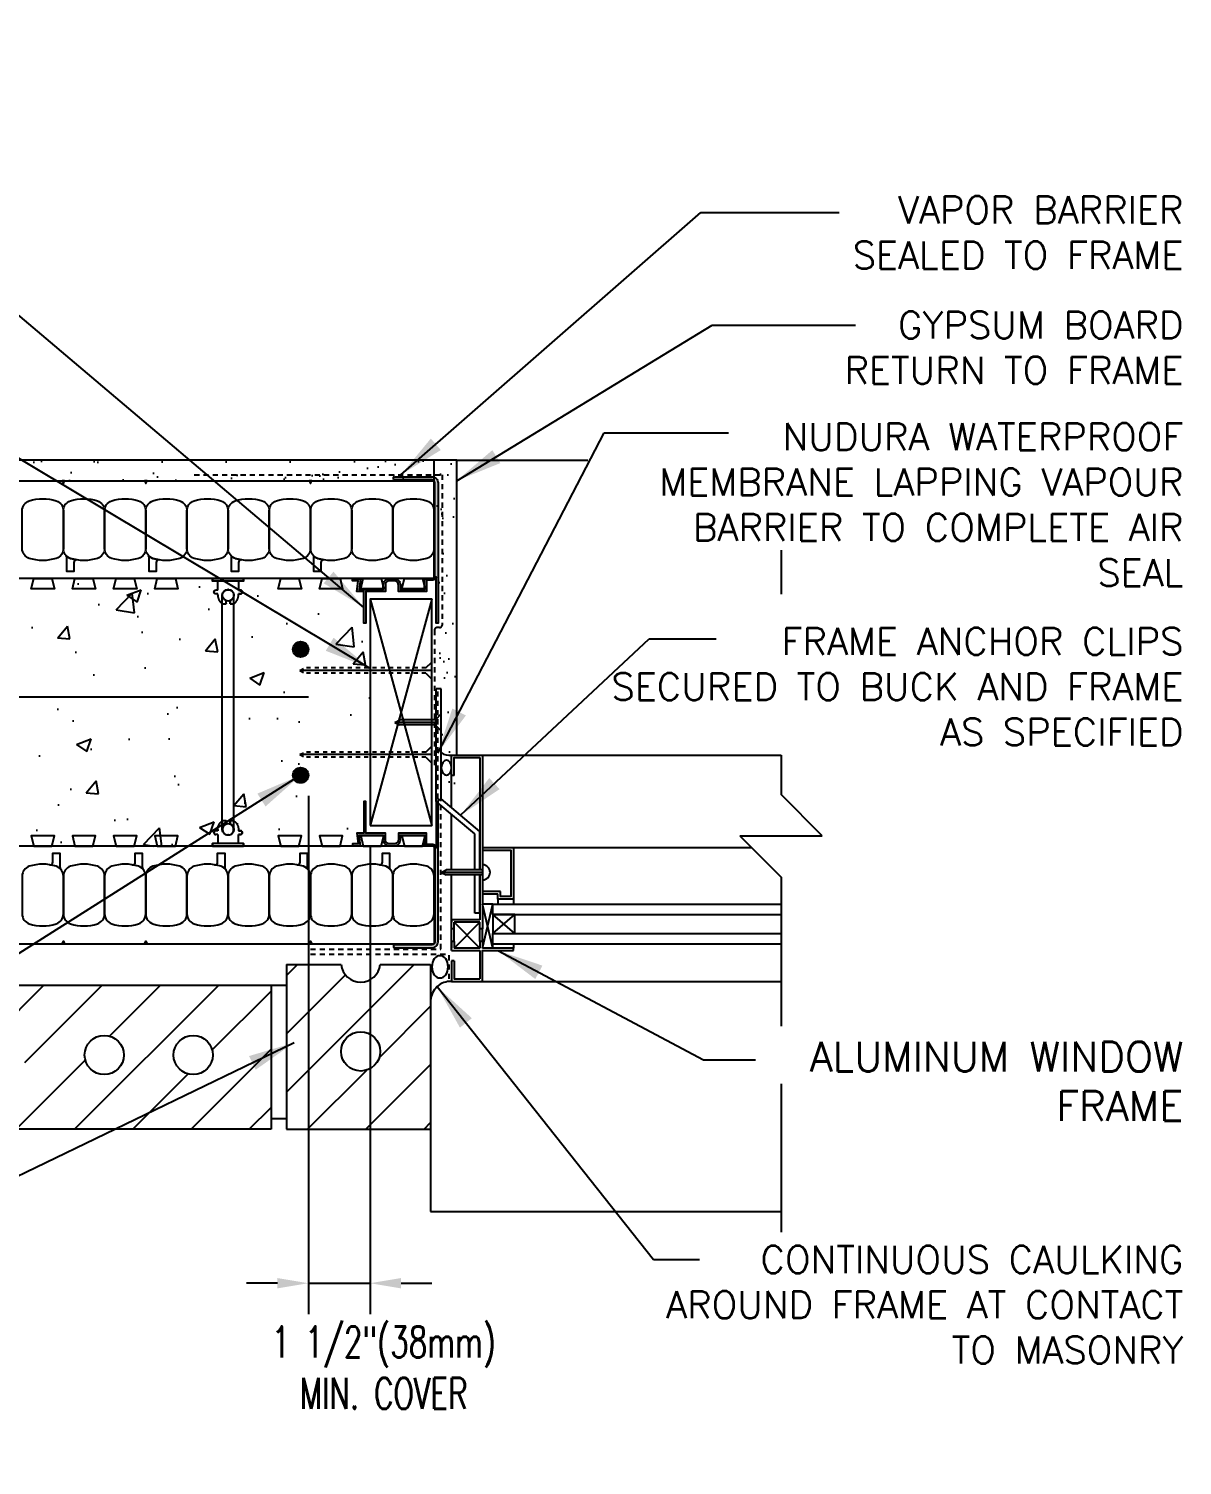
# Model space of a CAD drawing. Header units: inches. Extents: x 2870.9 to 2928.1, y 405.8 to 473.1.
# Drawn here: x 2900.11 to 2928.12, y 436.57 to 471.46 of the extents above; entities that cross this region are included whole.
import ezdxf

# ---------------------------------------------------------------- set-up
doc = ezdxf.new("R2010")
doc.units = ezdxf.units.IN
doc.header["$LTSCALE"] = 0.5
doc.header["$MEASUREMENT"] = 0
doc.linetypes.add('DASHED2', pattern=[0.375, 0.25, -0.125])
doc.linetypes.add('HIDDEN2', pattern=[0.1875, 0.125, -0.0625])
doc.layers.get('0').update_dxf_attribs({"linetype": 'CONTINUOUS'})
doc.layers.get('Defpoints').update_dxf_attribs({"linetype": 'CONTINUOUS'})
for name, color, linetype in [('HATCH', 12, 'CONTINUOUS'), ('LINE18', 9, 'CONTINUOUS'), ('line25', 2, 'CONTINUOUS'), ('LINE50', 5, 'CONTINUOUS'), ('LINE65', 3, 'CONTINUOUS'), ('LINE9', 9, 'CONTINUOUS'), ('TEXT', 4, 'CONTINUOUS')]:
    doc.layers.add(name, color=color, linetype=linetype)
doc.styles.add('DIM', font='romans.shx', dxfattribs={"width": 0.7})
doc.styles.get("Standard").update_dxf_attribs({"font": 'romans.shx'})
doc.dimstyles.new('ext_12', dxfattribs={"dimscale": 12, "dimtxt": 0.09375, "dimasz": 0.09375, "dimexe": 0.09375, "dimexo": 0.0625, "dimgap": 0.0625, "dimtad": 1, "dimdec": 1, "dimzin": 3, "dimdsep": 46, "dimlunit": 4, "dimtxsty": 'DIM', "dimcen": 0.09, "dimdle": 0.09375, "dimclrt": 4, "dimadec": 0, "dimazin": 0, "dimtfac": 1, "dimtdec": 1, "dimtmove": 2, "dimatfit": 3, "dimfxl": 0, "dimfrac": 2, "dimtolj": 1, "dimtzin": 0, "dimarcsym": 0})
doc.dimstyles.new('ext_8', dxfattribs={"dimscale": 8, "dimtxt": 0.09375, "dimasz": 0.09375, "dimexe": 0.09375, "dimexo": 0.0625, "dimgap": 0.0625, "dimtad": 1, "dimdec": 6, "dimzin": 3, "dimdsep": 46, "dimlunit": 4, "dimtxsty": 'DIM', "dimcen": 0.09, "dimdle": 0.09375, "dimclrt": 4, "dimadec": 0, "dimazin": 0, "dimtfac": 1, "dimtdec": 6, "dimtmove": 2, "dimatfit": 3, "dimfxl": 0, "dimfrac": 2, "dimtolj": 1, "dimtzin": 0, "dimarcsym": 0})

# ---------------------------------------------------------------- blocks, each defined once
blk = doc.blocks.new('*D4')
at = {"layer": 'Defpoints', "color": 0}
for p in [(2906.898, 453.329), (2908.398, 452.108), (2908.398, 440.992)]:
    blk.add_point(p, dxfattribs=at)
at = {"layer": 'TEXT', "color": 0, "lineweight": -2}
for p, q in [((2906.898, 452.829), (2906.898, 440.242)), ((2908.398, 451.608), (2908.398, 440.242)), ((2906.148, 440.992), (2905.398, 440.992)), ((2906.898, 440.992), (2908.398, 440.992)), ((2909.148, 440.992), (2909.898, 440.992))]:
    blk.add_line(p, q, dxfattribs=at)
at = {"layer": 'TEXT', "color": 0}
for points in [[(2906.148, 441.117), (2906.148, 440.867), (2906.898, 440.992)], [(2909.148, 441.117), (2909.148, 440.867), (2908.398, 440.992)]]:
    blk.add_solid(points, dxfattribs=at)
at = {"layer": 'TEXT', "color": 4, "insert": (2908.729, 438.941), "char_height": 0.75, "attachment_point": 5, "style": 'DIM'}
blk.add_mtext('\\A1;1 1/2"(38mm)\\PMIN. COVER', dxfattribs=at)
blk = doc.blocks.new('WEB_6_CENTRE_TOP')
for p, q in [((5.688, 0.141), (0, 0.141)), ((5.688, -0.141), (0, -0.141))]:
    blk.add_line(p, q)
for centre in [(0, 0), (5.688, 0)]:
    blk.add_circle(centre, 0.141)
blk = doc.blocks.new('Connector')
blk.add_point((0.271, 0))
at = {"layer": 'LINE9'}
for p, q in [((0, 0.375), (0, -0.375)), ((0.062, -0.375), (0.062, 0.375)), ((0.281, 0.25), (0.062, 0.25))]:
    blk.add_line(p, q, dxfattribs=at)
for points, weights in [([(0.007, 0.375), (0.004, 0.375), (0, 0.375)], [1, 0.972587069138, 0.950305488115]), ([(0.327, 0.343), (0.308, 0.343), (0.281, 0.317), (0.281, 0.297)], [1, 0.85355339, 0.85355339, 1]), ([(0.328, 0.343), (0.327, 0.343), (0.327, 0.343)], [1, 0.70710678, 1]), ([(0.375, 0.297), (0.375, 0.317), (0.348, 0.343), (0.329, 0.343)], [1, 0.85355339, 0.85355339, 1]), ([(0.406, 0.25), (0.546, 0.25), (0.619, 0.131)], [0.958404415409, 0.794674173519, 0.864651571113]), ([(0.619, 0.052), (0.612, 0.049), (0.604, 0.049)], [0.83615024178, 0.892081430621, 1]), ([(0.281, -0.297), (0.281, -0.317), (0.308, -0.343), (0.327, -0.343)], [1, 0.85355339, 0.85355339, 1]), ([(0.327, -0.343), (0.281, -0.343), (0.281, -0.297)], [1, 0.70710678, 1]), ([(0.329, -0.343), (0.348, -0.343), (0.375, -0.317), (0.375, -0.297)], [1, 0.85355339, 0.85355339, 1]), ([(0.375, -0.297), (0.375, -0.343), (0.329, -0.343)], [1, 0.70710678, 1]), ([(0.619, -0.131), (0.546, -0.25), (0.406, -0.25)], [0.864651574428, 0.794674169686, 0.958404415195]), ([(0.604, -0.049), (0.612, -0.049), (0.619, -0.052)], [1, 0.89208144177, 0.836150253337]), ([(0, -0.375), (0.004, -0.375), (0.007, -0.375)], [0.950305488115, 0.972587069138, 1])]:
    blk.add_rational_spline(points, weights, degree=2, dxfattribs=at)
for points, degree in [([(0, 0.375), (0.002, 0.375), (0.005, 0.375), (0.007, 0.375)], 3), ([(0.007, 0.375), (0.021, 0.375), (0.051, 0.375), (0.062, 0.375), (0.062, 0.375)], 3), ([(0.281, 0.25), (0.281, 0.297)], 1), ([(0.327, 0.343), (0.327, 0.343), (0.328, 0.343), (0.328, 0.343)], 3), ([(0.328, 0.343), (0.329, 0.343), (0.329, 0.343), (0.329, 0.343)], 3), ([(0.375, 0.25), (0.375, 0.297)], 1), ([(0.406, 0.25), (0.375, 0.25)], 1), ([(0.604, 0.049), (0.532, 0.049)], 1), ([(0.604, 0.049), (0.609, 0.049), (0.614, 0.05), (0.619, 0.052)], 3), ([(0.619, 0.131), (0.619, 0.052)], 1), ([(0.062, -0.25), (0.281, -0.25)], 1), ([(0.281, -0.297), (0.281, -0.25)], 1), ([(0.281, -0.25), (0.281, -0.297)], 1), ([(0.328, -0.343), (0.328, -0.343), (0.327, -0.343), (0.327, -0.343)], 3), ([(0.329, -0.343), (0.329, -0.343), (0.329, -0.343), (0.328, -0.343)], 3), ([(0.375, -0.25), (0.375, -0.297)], 1), ([(0.375, -0.297), (0.375, -0.25)], 1), ([(0.406, -0.25), (0.375, -0.25)], 1), ([(0.532, -0.049), (0.604, -0.049)], 1), ([(0.604, -0.049), (0.58, -0.049), (0.556, -0.049), (0.532, -0.049)], 3), ([(0.619, -0.052), (0.614, -0.05), (0.609, -0.049), (0.604, -0.049)], 3), ([(0.619, -0.052), (0.619, -0.131)], 1), ([(0.007, -0.375), (0.005, -0.375), (0.002, -0.375), (0, -0.375)], 3), ([(0.062, -0.375), (0.062, -0.375), (0.051, -0.375), (0.021, -0.375), (0.007, -0.375)], 3)]:
    blk.add_open_spline(points, degree=degree, dxfattribs=at)
for points, weights, knots in [([(0.062, 0.375), (0.062, 0.375), (0.046, 0.375), (0.03, 0.375), (0.007, 0.375)], [0.868718858569, 0.861102746415, 1, 0.861102734288, 0.868718859898], [0, 0, 0, 0.5, 0.5, 1, 1, 1]), ([(0.532, 0.049), (0.472, 0.203), (0.333, 0.113), (0.157, 0), (0.333, -0.113), (0.472, -0.203), (0.532, -0.049)], [0.899508922286, 0.599718215298, 1, 0.54226024, 1, 0.599718224335, 0.899508908749], [0, 0, 0, 0.318112, 0.318112, 0.681888, 0.681888, 1, 1, 1]), ([(0.007, -0.375), (0.03, -0.375), (0.046, -0.375), (0.062, -0.375), (0.062, -0.375)], [0.868718859319, 0.861102739573, 1, 0.861102742958, 0.868718858948], [0, 0, 0, 0.5, 0.5, 1, 1, 1])]:
    blk.add_rational_spline(points, weights, degree=2, knots=knots, dxfattribs=at)
for points in [[(0.406, 0.25), (0.406, 0.25), (0.406, 0.25), (0.406, 0.25), (0.406, 0.25), (0.406, 0.25), (0.406, 0.25)], [(0.406, 0.25), (0.406, 0.25), (0.406, 0.25), (0.406, 0.25), (0.406, 0.25), (0.406, 0.25), (0.406, 0.25)], [(0.406, 0.25), (0.406, 0.25), (0.406, 0.25), (0.406, 0.25), (0.406, 0.25), (0.406, 0.25), (0.406, 0.25)], [(0.406, 0.25), (0.406, 0.25), (0.406, 0.25), (0.406, 0.25), (0.406, 0.25), (0.406, 0.25), (0.406, 0.25)], [(0.406, 0.25), (0.406, 0.25), (0.406, 0.25), (0.406, 0.25), (0.406, 0.25), (0.406, 0.25), (0.406, 0.25)], [(0.406, 0.25), (0.406, 0.25), (0.406, 0.25), (0.406, 0.25), (0.406, 0.25), (0.406, 0.25), (0.406, 0.25)], [(0.406, 0.25), (0.406, 0.25), (0.406, 0.25), (0.406, 0.25), (0.406, 0.25), (0.406, 0.25), (0.406, 0.25)], [(0.406, 0.25), (0.406, 0.25), (0.406, 0.25), (0.406, 0.25), (0.406, 0.25), (0.406, 0.25), (0.406, 0.25)], [(0.406, 0.25), (0.406, 0.25), (0.406, 0.25), (0.406, 0.25), (0.406, 0.25), (0.406, 0.25), (0.406, 0.25)], [(0.406, 0.25), (0.406, 0.25), (0.406, 0.25), (0.406, 0.25), (0.406, 0.25), (0.406, 0.25), (0.406, 0.25)], [(0.406, 0.25), (0.406, 0.25), (0.406, 0.25), (0.406, 0.25), (0.406, 0.25), (0.406, 0.25), (0.406, 0.25)], [(0.406, 0.25), (0.406, 0.25), (0.406, 0.25), (0.406, 0.25), (0.406, 0.25), (0.406, 0.25), (0.406, 0.25)], [(0.406, 0.25), (0.406, 0.25), (0.406, 0.25), (0.406, 0.25), (0.406, 0.25), (0.406, 0.25), (0.406, 0.25)], [(0.406, 0.25), (0.406, 0.25), (0.406, 0.25), (0.406, 0.25), (0.406, 0.25), (0.406, 0.25), (0.406, 0.25)], [(0.406, 0.25), (0.406, 0.25), (0.406, 0.25), (0.406, 0.25), (0.406, 0.25), (0.406, 0.25), (0.406, 0.25)], [(0.406, 0.25), (0.406, 0.25), (0.406, 0.25), (0.406, 0.25), (0.406, 0.25), (0.406, 0.25), (0.406, 0.25)], [(0.406, 0.25), (0.406, 0.25), (0.406, 0.25), (0.406, 0.25), (0.406, 0.25), (0.406, 0.25), (0.406, 0.25)], [(0.406, 0.25), (0.406, 0.25), (0.406, 0.25), (0.406, 0.25), (0.406, 0.25), (0.406, 0.25), (0.406, 0.25)], [(0.406, 0.25), (0.406, 0.25), (0.406, 0.25), (0.406, 0.25), (0.406, 0.25), (0.406, 0.25), (0.406, 0.25)], [(0.406, 0.25), (0.406, 0.25), (0.406, 0.25), (0.406, 0.25), (0.406, 0.25), (0.406, 0.25), (0.406, 0.25)], [(0.406, 0.25), (0.406, 0.25), (0.406, 0.25), (0.406, 0.25), (0.406, 0.25), (0.406, 0.25), (0.406, 0.25)], [(0.406, 0.25), (0.406, 0.25), (0.406, 0.25), (0.406, 0.25), (0.406, 0.25), (0.406, 0.25), (0.406, 0.25)], [(0.406, 0.25), (0.406, 0.25), (0.406, 0.25), (0.406, 0.25), (0.406, 0.25), (0.406, 0.25), (0.406, 0.25)], [(0.406, 0.25), (0.406, 0.25), (0.406, 0.25), (0.406, 0.25), (0.406, 0.25), (0.406, 0.25), (0.406, 0.25)], [(0.532, 0.049), (0.532, 0.049), (0.532, 0.049), (0.532, 0.049), (0.532, 0.049), (0.532, 0.049), (0.532, 0.049)], [(0.532, 0.049), (0.532, 0.049), (0.532, 0.049), (0.532, 0.049), (0.532, 0.049), (0.532, 0.049), (0.532, 0.049)], [(0.532, 0.049), (0.532, 0.049), (0.532, 0.049), (0.532, 0.049), (0.532, 0.049), (0.532, 0.049), (0.532, 0.049)], [(0.532, 0.049), (0.532, 0.049), (0.532, 0.049), (0.532, 0.049), (0.532, 0.049), (0.532, 0.049), (0.532, 0.049)], [(0.532, 0.049), (0.532, 0.049), (0.532, 0.049), (0.532, 0.049), (0.532, 0.049), (0.532, 0.049), (0.532, 0.049)], [(0.532, 0.049), (0.532, 0.049), (0.532, 0.049), (0.532, 0.049), (0.532, 0.049), (0.532, 0.049), (0.532, 0.049)], [(0.532, 0.049), (0.532, 0.049), (0.532, 0.049), (0.532, 0.049), (0.532, 0.049), (0.532, 0.049), (0.532, 0.049)], [(0.532, 0.049), (0.532, 0.049), (0.532, 0.049), (0.532, 0.049), (0.532, 0.049), (0.532, 0.049), (0.532, 0.049)], [(0.532, 0.049), (0.532, 0.049), (0.532, 0.049), (0.532, 0.049), (0.532, 0.049), (0.532, 0.049), (0.532, 0.049)], [(0.532, 0.049), (0.532, 0.049), (0.532, 0.049), (0.532, 0.049), (0.532, 0.049), (0.532, 0.049), (0.532, 0.049)], [(0.604, 0.049), (0.604, 0.049), (0.604, 0.049), (0.604, 0.049), (0.604, 0.049), (0.604, 0.049), (0.604, 0.049)], [(0.604, 0.049), (0.604, 0.049), (0.604, 0.049), (0.604, 0.049), (0.604, 0.049), (0.604, 0.049), (0.604, 0.049)], [(0.604, 0.049), (0.604, 0.049), (0.604, 0.049), (0.604, 0.049), (0.604, 0.049), (0.604, 0.049), (0.604, 0.049)], [(0.604, 0.049), (0.604, 0.049), (0.604, 0.049), (0.604, 0.049), (0.604, 0.049), (0.604, 0.049), (0.604, 0.049)], [(0.619, 0.131), (0.619, 0.131), (0.619, 0.131), (0.619, 0.131), (0.619, 0.131), (0.619, 0.131), (0.619, 0.131)], [(0.619, 0.131), (0.619, 0.131), (0.619, 0.131), (0.619, 0.131), (0.619, 0.131), (0.619, 0.131), (0.619, 0.131)], [(0.619, 0.131), (0.619, 0.131), (0.619, 0.131), (0.619, 0.131), (0.619, 0.131), (0.619, 0.131), (0.619, 0.131)], [(0.619, 0.131), (0.619, 0.131), (0.619, 0.131), (0.619, 0.131), (0.619, 0.131), (0.619, 0.131), (0.619, 0.131)], [(0.406, -0.25), (0.406, -0.25), (0.406, -0.25), (0.406, -0.25), (0.406, -0.25), (0.406, -0.25), (0.406, -0.25)], [(0.406, -0.25), (0.406, -0.25), (0.406, -0.25), (0.406, -0.25), (0.406, -0.25), (0.406, -0.25), (0.406, -0.25)], [(0.406, -0.25), (0.406, -0.25), (0.406, -0.25), (0.406, -0.25), (0.406, -0.25), (0.406, -0.25), (0.406, -0.25)], [(0.406, -0.25), (0.406, -0.25), (0.406, -0.25), (0.406, -0.25), (0.406, -0.25), (0.406, -0.25), (0.406, -0.25)], [(0.406, -0.25), (0.406, -0.25), (0.406, -0.25), (0.406, -0.25), (0.406, -0.25), (0.406, -0.25), (0.406, -0.25)], [(0.406, -0.25), (0.406, -0.25), (0.406, -0.25), (0.406, -0.25), (0.406, -0.25), (0.406, -0.25), (0.406, -0.25)], [(0.406, -0.25), (0.406, -0.25), (0.406, -0.25), (0.406, -0.25), (0.406, -0.25), (0.406, -0.25), (0.406, -0.25)], [(0.406, -0.25), (0.406, -0.25), (0.406, -0.25), (0.406, -0.25), (0.406, -0.25), (0.406, -0.25), (0.406, -0.25)], [(0.406, -0.25), (0.406, -0.25), (0.406, -0.25), (0.406, -0.25), (0.406, -0.25), (0.406, -0.25), (0.406, -0.25)], [(0.406, -0.25), (0.406, -0.25), (0.406, -0.25), (0.406, -0.25), (0.406, -0.25), (0.406, -0.25), (0.406, -0.25)], [(0.406, -0.25), (0.406, -0.25), (0.406, -0.25), (0.406, -0.25), (0.406, -0.25), (0.406, -0.25), (0.406, -0.25)], [(0.532, -0.049), (0.532, -0.049), (0.532, -0.049), (0.532, -0.049), (0.532, -0.049), (0.532, -0.049), (0.532, -0.049)], [(0.532, -0.049), (0.532, -0.049), (0.532, -0.049), (0.532, -0.049), (0.532, -0.049), (0.532, -0.049), (0.532, -0.049)], [(0.532, -0.049), (0.532, -0.049), (0.532, -0.049), (0.532, -0.049), (0.532, -0.049), (0.532, -0.049), (0.532, -0.049)], [(0.532, -0.049), (0.532, -0.049), (0.532, -0.049), (0.532, -0.049), (0.532, -0.049), (0.532, -0.049), (0.532, -0.049)], [(0.604, -0.049), (0.604, -0.049), (0.604, -0.049), (0.604, -0.049), (0.604, -0.049), (0.604, -0.049), (0.604, -0.049)], [(0.604, -0.049), (0.604, -0.049), (0.604, -0.049), (0.604, -0.049), (0.604, -0.049), (0.604, -0.049), (0.604, -0.049)], [(0.604, -0.049), (0.604, -0.049), (0.604, -0.049), (0.604, -0.049), (0.604, -0.049), (0.604, -0.049), (0.604, -0.049)], [(0.604, -0.049), (0.604, -0.049), (0.604, -0.049), (0.604, -0.049), (0.604, -0.049), (0.604, -0.049), (0.604, -0.049)], [(0.604, -0.049), (0.604, -0.049), (0.604, -0.049), (0.604, -0.049), (0.604, -0.049), (0.604, -0.049), (0.604, -0.049)], [(0.604, -0.049), (0.604, -0.049), (0.604, -0.049), (0.604, -0.049), (0.604, -0.049), (0.604, -0.049), (0.604, -0.049)], [(0.604, -0.049), (0.604, -0.049), (0.604, -0.049), (0.604, -0.049), (0.604, -0.049), (0.604, -0.049), (0.604, -0.049)], [(0.604, -0.049), (0.604, -0.049), (0.604, -0.049), (0.604, -0.049), (0.604, -0.049), (0.604, -0.049), (0.604, -0.049)], [(0.619, -0.131), (0.619, -0.131), (0.619, -0.131), (0.619, -0.131), (0.619, -0.131), (0.619, -0.131), (0.619, -0.131)], [(0.619, -0.131), (0.619, -0.131), (0.619, -0.131), (0.619, -0.131), (0.619, -0.131), (0.619, -0.131), (0.619, -0.131)], [(0.619, -0.131), (0.619, -0.131), (0.619, -0.131), (0.619, -0.131), (0.619, -0.131), (0.619, -0.131), (0.619, -0.131)], [(0.619, -0.131), (0.619, -0.131), (0.619, -0.131), (0.619, -0.131), (0.619, -0.131), (0.619, -0.131), (0.619, -0.131)]]:
    blk.add_open_spline(points, degree=3, knots=[0, 0, 0, 0, 1, 1, 1, 1, 1, 1, 1], dxfattribs=at)
blk = doc.blocks.new('Easy-Buck')
at = {"layer": 'LINE9'}
blk.add_hatch(color=256, dxfattribs=at).paths.add_polyline_path([(-0.958, -2.402), (-0.958, -2.452), (-0.908, -2.467), (-0.028, -2.467, 0.414214), (0.122, -2.317), (0.122, 1.093), (0.072, 1.093), (0.072, -0.038, 0.414214), (-0.008, 0.043), (-0.158, 0.043), (-0.158, 0.323), (-0.842, 0.323), (-0.842, 0.162, -0.414214), (-0.942, 0.062), (-1.058, 0.062, -0.414214), (-1.158, 0.162), (-1.158, 0.323), (-1.628, 0.323), (-1.628, 1.093), (-1.678, 1.093), (-1.678, 0.323), (-1.85, 0.323), (-1.815, 0.062), (-1.958, 0.062), (-1.958, 0.012), (-1.758, 0.012), (-1.792, 0.273), (-1.208, 0.273), (-1.208, 0.162, 0.414214), (-1.058, 0.012), (-0.942, 0.012, 0.414214), (-0.792, 0.162), (-0.792, 0.273), (-0.208, 0.273), (-0.208, 0.053, 0.184483), (-0.192, 0.012), (-0.008, 0.012, -0.414214), (0.042, -0.038), (0.042, -2.317, -0.414214), (-0.028, -2.388), (-0.908, -2.388)])
blk.add_lwpolyline([(-0.958, -2.402), (-0.958, -2.452), (-0.908, -2.467), (-0.028, -2.467, 0.414214), (0.122, -2.317), (0.122, 1.093), (0.072, 1.093), (0.072, -0.038, 0.414214), (-0.008, 0.043), (-0.148, 0.043, -0.414214), (-0.158, 0.053), (-0.158, 0.323), (-0.842, 0.323), (-0.842, 0.162, -0.414214), (-0.942, 0.062), (-1.058, 0.062, -0.414214), (-1.158, 0.162), (-1.158, 0.323), (-1.628, 0.323), (-1.628, 1.093), (-1.678, 1.093), (-1.678, 0.323), (-1.85, 0.323), (-1.815, 0.062), (-1.958, 0.062), (-1.958, 0.012), (-1.758, 0.012), (-1.792, 0.273), (-1.208, 0.273), (-1.208, 0.162, 0.414214), (-1.058, 0.012), (-0.942, 0.012, 0.414214), (-0.792, 0.162), (-0.792, 0.273), (-0.208, 0.273), (-0.208, 0.053, 0.184483), (-0.192, 0.012), (-0.008, 0.012, -0.414214), (0.042, -0.038), (0.042, -2.317, -0.414214), (-0.028, -2.388), (-0.908, -2.388)], format="xyb", close=True, dxfattribs=at)

msp = doc.modelspace()

# ---------------------------------------------------------------- hatches: boundary and pattern name
at = {"layer": 'HATCH'}
h = msp.add_hatch(dxfattribs=at)
h.set_pattern_fill('AR-SAND', color=256, scale=0.5, style=0)
h.set_pattern_definition([(37.5, (6.26056, 1.0462), (-0.03149668, 0.96341188), [0, -0.76, 0, -0.85, 0, -0.8125]), (7.5, (6.2606, 1.0462), (0.88488835, 1.41107303), [0, -0.41, 0, -0.685, 0, -0.2625]), (327.5, (5.64556, 1.0462), (1.55707093, 0.00282953), [0, -0.25, 0, -0.9, 0, -1.175]), (317.5, (5.6456, 1.0462), (1.5030633, 0.4388378), [0, -0.125, 0, -0.59, 0, -0.675])])
h.paths.add_polyline_path([(2894.0538476, 460.9825761), (2894.0538476, 460.4825761), (2899.7389942, 460.4825761), (2899.7389942, 460.9825761)])
h.paths.add_polyline_path([(2899.7389942, 460.9825761), (2899.7389942, 460.4825761), (2908.950108, 460.4825761), (2910.4550513, 460.4825761), (2910.4550513, 460.9825761)])
h.paths.add_polyline_path([(2888.3276461, 460.9825761), (2888.3276461, 460.4825761), (2894.0538476, 460.4825761), (2894.0538476, 460.9825761)])
h = msp.add_hatch(dxfattribs=at)
h.set_pattern_fill('AR-SAND', color=256, scale=0.5, style=0)
h.set_pattern_definition([(37.5, (-0.4489, 0.0004), (-0.03149668, 0.96341188), [0, -0.76, 0, -0.85, 0, -0.8125]), (7.5, (-0.449, 0.0004), (0.88488835, 1.41107303), [0, -0.41, 0, -0.685, 0, -0.2625]), (327.5, (-1.0639, 0.0004), (1.55707093, 0.00282953), [0, -0.25, 0, -0.9, 0, -1.175]), (317.5, (-1.064, 0.0004), (1.5030633, 0.4388378), [0, -0.125, 0, -0.59, 0, -0.675])])
h.paths.add_polyline_path([(2910.5011689, 460.9829838), (2910.0011689, 460.9829838), (2910.0011689, 454.5931251), (2910.1261689, 454.5931251), (2910.1261689, 453.041874, 0.2226947198), (2910.3761689, 452.9830056), (2910.5011689, 452.9830056)])
h = msp.add_hatch(dxfattribs=at)
h.set_pattern_fill('AR-CONC', color=256, scale=0.5)
h.set_pattern_definition([(50, (0, 0), (3.586301, -0.3137607), [0.375, -4.125]), (355, (0, 0), (-0.6937567, 3.7609607), [0.3, -3.3]), (100.45144, (0.299, -0.026), (2.8925442, 3.4472), [0.318701, -3.5057106]), (46.1842, (0, 1), (5.3362067, -0.8275964), [0.5625, -6.1875]), (96.63564, (0.4447, 0.931), (4.67331, 4.870593), [0.478052, -5.258569]), (351.18416, (0, 1), (4.67331, 4.870593), [0.45, -4.95]), (21, (0.5, 0.75), (2.9845353, -2.0130945), [0.375, -4.125]), (326, (0.5, 0.75), (1.2165767, 3.62575), [0.3, -3.3]), (71.45144, (0.7487, 0.5822), (4.201112, 1.6126558), [0.318701, -3.5057106]), (37.5, (0, 0), (0.0607993, 1.66446927), [0, -3.26, 0, -3.35, 0, -3.3125]), (7.5, (0, 0), (1.3153477, 1.9720586), [0, -1.91, 0, -3.185, 0, -1.2625]), (327.5, (-1.115, 0), (2.6691122, -0.11277436), [0, -1.25, 0, -3.9, 0, -5.175]), (317.5, (-1.615, 0), (2.9159308, 0.500525), [0, -1.625, 0, -2.59, 0, -3.675])])
h.paths.add_polyline_path([(2889.3251073, 458.1076087), (2896.5751088, 458.1076087), (2896.8094383, 457.4949906), (2896.8094383, 452.2202318), (2896.5751088, 451.6076138), (2889.3251073, 451.6076138), (2889.0906883, 452.2202926), (2889.0906883, 452.8579838), (2889.3276461, 452.8579838), (2889.0906883, 453.0949416), (2889.0906883, 457.4949298)])
h.paths.add_polyline_path([(2897.3251073, 458.1076087), (2904.5751088, 458.1076087), (2904.8094383, 457.4949906), (2904.8094383, 452.2202318), (2904.5751088, 451.6076138), (2897.3251073, 451.6076138), (2897.0906883, 452.2202926), (2897.0906883, 452.8579838), (2897.0906883, 453.0949416), (2897.0906883, 457.4949298)])
h.paths.add_polyline_path([(2905.3251073, 458.1076087), (2908.3980725, 458.1075735), (2908.3980725, 451.6075786), (2905.3251073, 451.6076138), (2905.0906883, 452.2202926), (2905.0906883, 452.8579838), (2905.0906883, 453.0949416), (2905.0906883, 457.4949298)])
h = msp.add_hatch(dxfattribs=at)
h.set_pattern_fill('ANSI31', color=256, scale=8, style=0)
h.paths.add_polyline_path([(2889.2421784, 448.2329838), (2888.3276461, 448.2329838), (2888.3276461, 444.7329838), (2889.2421784, 444.7329838)])
edge = h.paths.add_edge_path()
edge.add_arc((2891.1987763, 446.5346126), 0.4765505, 0, 360)
edge = h.paths.add_edge_path()
edge.add_arc((2893.5678856, 446.5346126), 0.4765505, 0, 360)
edge = h.paths.add_edge_path()
edge.add_arc((2895.7278496, 446.5346126), 0.4765505, 0, 360)
h.paths.add_polyline_path([(2889.6171784, 448.2329838), (2889.6171784, 444.7329838), (2897.6171784, 444.7329838), (2897.6171784, 448.2329838)])
edge = h.paths.add_edge_path()
edge.add_arc((2899.5737763, 446.5346126), 0.4765505, 0, 360)
edge = h.paths.add_edge_path()
edge.add_arc((2901.9428856, 446.5346126), 0.4765505, 0, 360)
edge = h.paths.add_edge_path()
edge.add_arc((2904.1028496, 446.5346126), 0.4765505, 0, 360)
h.paths.add_polyline_path([(2905.9921784, 448.2329838), (2897.9921784, 448.2329838), (2897.9921784, 444.7329838), (2905.9921784, 444.7329838)])
edge = h.paths.add_edge_path()
edge.add_arc((2908.1688072, 446.6223126), 0.4765505, 0, 360)
edge = h.paths.add_edge_path()
edge.add_arc((2908.1688072, 448.7822766), 0.4765505, 185.98639163, 354.01360837)
edge.add_line((2908.6427589, 448.7325761), (2909.8671784, 448.7325761))
edge.add_line((2909.8671784, 448.7325761), (2909.8671784, 444.7329838))
edge.add_line((2909.8671784, 444.7329838), (2906.3671784, 444.7329838))
edge.add_line((2906.3671784, 444.7329838), (2906.3671784, 448.7325761))
edge.add_line((2906.3671784, 448.7325761), (2907.6948555, 448.7325761))
at = {"layer": 'LINE65'}
for points in [[(2906.8980725, 456.3863124, 1), (2906.5230725, 456.3863124, 1)], [(2906.5230725, 453.32891, 1), (2906.8980725, 453.32891, 1)]]:
    msp.add_hatch(color=256, dxfattribs=at).paths.add_polyline_path(points)

# ---------------------------------------------------------------- linework, layer by layer
at = {"layer": 'HATCH'}
for p, q in [((2903.3071082, 457.8587802), (2903.3071082, 457.8587802)), ((2903.3096463, 457.8561048), (2903.3096463, 457.8561048)), ((2908.3980725, 457.6075761), (2909.8980725, 452.1075761)), ((2909.8980725, 457.6075761), (2908.3980725, 452.1075761)), ((2909.8980725, 455.8715287), (2906.6915189, 455.8715287)), ((2910.0011689, 454.6125239), (2909.0011689, 454.6125239)), ((2909.8980725, 453.8309664), (2906.6915189, 453.8309664)), ((2911.1261833, 450.9706011), (2910.1261833, 450.9706011))]:
    msp.add_line(p, q, dxfattribs=at)
at = {"layer": 'HATCH', "color": 6, "linetype": 'DASHED2'}
for p, q in [((2910.0404589, 452.7636885), (2910.0404589, 455.3683737)), ((2910.0836817, 452.7324385), (2910.0717089, 452.7324385)), ((2910.1149317, 449.1075761), (2910.1149317, 452.7011885)), ((2906.950108, 449.1075761), (2910.1149317, 449.1075761)), ((2906.950108, 448.9825761), (2910.3136689, 448.9825761)), ((2910.3136689, 448.3836257), (2910.3136689, 448.9825761))]:
    msp.add_line(p, q, dxfattribs=at)
msp.add_lwpolyline([(2904.1279064, 460.6271299), (2910.1464439, 460.6271299), (2910.1464439, 456.9775165, -0.4142135624), (2910.0839439, 456.9150165), (2910.0230725, 456.9150165, 0.4142135624), (2909.9605725, 456.8525165), (2909.9605725, 453.4840742)], format="xyb", dxfattribs=at)
at = {"layer": 'HATCH'}
for centre, radius, start, end in [((2910.3139779, 454.1167047), 0.3026282, 231.64054665, 281.85895968), ((2910.3485309, 447.8396231), 0.4816816, 86.71066026, 177.88175617)]:
    msp.add_arc(centre, radius, start, end, dxfattribs=at)
at = {"layer": 'HATCH', "color": 6, "linetype": 'DASHED2'}
for centre, start, end in [((2910.0717089, 452.7636885), 180, 270), ((2910.0836817, 452.7011885), 0, 90)]:
    msp.add_arc(centre, 0.03125, start, end, dxfattribs=at)
at = {"layer": 'HATCH', "extrusion": (0, 0, -1)}
for centre, major_axis, ratio in [((2910.2511689, 453.5115713), (0, -0.1817855), 0.6876234221), ((2910.0932549, 448.6757101), (0, -0.2700001), 0.7290404598)]:
    msp.add_ellipse(centre, major_axis=major_axis, ratio=ratio, start_param=-1.5707963268, end_param=4.7123889804, dxfattribs=at)
at = {"layer": 'LINE18'}
for p, q in [((2909.950108, 460.4825761), (2909.950108, 460.9829838)), ((2909.7543544, 455.9340287), (2909.8980725, 456.0777469)), ((2909.7543544, 455.8090287), (2909.8980725, 455.6653106)), ((2910.1261689, 455.4306552), (2910.0011689, 455.4306552)), ((2910.0011689, 453.3830139), (2910.0011689, 455.4306552)), ((2910.1261689, 452.7535632), (2910.1261689, 455.4306552)), ((2909.0011689, 454.6125239), (2909.1206776, 454.6750239)), ((2909.0011689, 454.6125239), (2909.1206776, 454.5500239)), ((2910.0011689, 454.6750239), (2909.1206776, 454.6750239)), ((2910.0011689, 454.6937421), (2910.1261689, 454.8187421)), ((2910.0011689, 454.5500239), (2909.1206776, 454.5500239)), ((2910.0011689, 454.5313058), (2910.1261689, 454.4063058)), ((2909.7543544, 453.8934664), (2909.8980725, 454.0371846)), ((2909.7543544, 453.7684664), (2909.8980725, 453.6247483)), ((2910.0011689, 452.6955139), (2910.0011689, 453.3830139)), ((2910.438683, 453.3205004), (2910.3761689, 453.3205004)), ((2910.9387047, 451.9037895), (2910.0011689, 452.6955139)), ((2911.0637047, 451.9618388), (2910.1261689, 452.7535632)), ((2910.9387047, 451.0331011), (2910.9387047, 451.9037895)), ((2911.0637047, 451.0331011), (2911.0637047, 451.9618388)), ((2910.1261833, 450.9706011), (2910.245692, 451.0331011)), ((2910.1261833, 450.9706011), (2910.245692, 450.9081011)), ((2911.1261833, 451.0331011), (2910.245692, 451.0331011)), ((2911.1261833, 450.9081011), (2910.245692, 450.9081011)), ((2910.9387047, 449.9793634), (2910.9387047, 450.9081011)), ((2911.0637047, 449.9793634), (2911.0637047, 450.9081011)), ((2911.0637047, 449.9793634), (2910.9387047, 449.9793634)), ((2910.438683, 448.8205492), (2910.3761689, 448.8205492))]:
    msp.add_line(p, q, dxfattribs=at)
at = {"layer": 'LINE18', "linetype": 'HIDDEN2'}
for p, q in [((2906.6915189, 455.8715287), (2906.8110276, 455.9340287)), ((2906.6915189, 455.8715287), (2906.8110276, 455.8090287)), ((2909.7543544, 455.9340287), (2906.8110276, 455.9340287)), ((2909.7543544, 455.8090287), (2906.8110276, 455.8090287)), ((2906.6915189, 453.8309664), (2906.8110276, 453.8934664)), ((2906.6915189, 453.8309664), (2906.8110276, 453.7684664)), ((2909.7539466, 453.8930587), (2906.8106198, 453.8930587)), ((2909.7539466, 453.7680587), (2906.8106198, 453.7680587))]:
    msp.add_line(p, q, dxfattribs=at)
at = {"layer": 'LINE18', "flags": 128}
for points in [[(2910.5011689, 453.8205357), (2910.5011689, 460.9829838), (2888.3276461, 460.9829838)], [(2910.3761689, 453.3205004), (2910.3761689, 453.8205357), (2911.1261833, 453.8205357)], [(2910.438683, 453.3205004), (2910.438683, 453.7580602), (2911.0636307, 453.7580602)], [(2911.0636307, 453.7580602), (2911.063684, 451.0331011)], [(2911.1261833, 453.8205357), (2911.1261833, 449.5976556)], [(2910.3761689, 452.5424447), (2910.3761689, 453.3584485)], [(2910.3761689, 451.0331011), (2910.3761689, 452.3788362)], [(2911.1261833, 451.5704926), (2911.8761591, 451.5704926), (2911.8761591, 450.3205201), (2911.5011519, 450.3205201), (2911.5011519, 450.4454711)], [(2911.1261833, 451.5080171), (2911.8137607, 451.5080171), (2911.813645, 450.3829956), (2911.5635888, 450.3829956), (2911.5637045, 450.5079466)], [(2910.3761689, 449.0705476), (2910.3761689, 450.9081011)], [(2911.0636865, 450.9081011), (2911.0637078, 449.8202534)], [(2911.5637045, 450.5079466), (2911.1261833, 450.5079466)], [(2911.1261833, 450.4454711), (2911.5011519, 450.4454711)], [(2911.3762009, 450.1955691), (2911.1261833, 450.1955691)], [(2911.3762009, 450.1955691), (2918.3766856, 450.1955691)], [(2911.3762009, 449.9456672), (2911.3762009, 450.1955691)], [(2911.5011519, 450.3205201), (2911.5011519, 450.1955691)], [(2911.8761591, 450.3205201), (2911.8761591, 450.1955691)], [(2911.0637078, 449.8202534), (2910.3761689, 449.8202534)], [(2910.3761689, 449.8202534), (2910.3761689, 449.7577779)], [(2910.3761689, 449.5976556), (2910.3761689, 449.7577779)], [(2911.0636692, 449.7577779), (2910.438683, 449.7577779)], [(2910.438683, 449.5976556), (2910.438683, 449.7577779)], [(2911.0636692, 449.5976556), (2911.0636692, 449.7577779)], [(2911.3762009, 449.4828858), (2911.9138372, 449.4828858), (2911.9138372, 449.9456672), (2911.3762009, 449.9456672), (2911.3762009, 449.4828858)], [(2910.438683, 449.5976556), (2910.3761689, 449.5976556)], [(2910.438683, 449.2931454), (2910.438683, 449.5976556)], [(2911.0636692, 449.2931454), (2911.0636692, 449.5976556)], [(2911.1261833, 449.5976556), (2911.0636692, 449.5976556)], [(2911.1261833, 449.2931454), (2911.1261833, 449.5976556)], [(2911.3762009, 449.2329838), (2911.3762009, 449.4828858)], [(2910.3761689, 449.2931454), (2910.3761689, 449.1330231)], [(2910.438683, 449.2931454), (2910.3761689, 449.2931454)], [(2910.3761689, 449.0705476), (2910.3761689, 449.1330231)], [(2910.3761689, 448.8205492), (2910.3761689, 448.3205139), (2911.1261833, 448.3205139), (2911.1261833, 449.0705476), (2911.8761591, 449.0705476)], [(2910.3761689, 449.0705476), (2911.0636692, 449.0705476)], [(2910.438683, 449.2931454), (2910.438683, 449.1330231)], [(2911.0636692, 449.1330231), (2910.438683, 449.1330231)], [(2911.0636692, 449.0705476), (2911.0635921, 448.3829894)], [(2911.0636692, 449.2931454), (2911.0636692, 449.1330231)], [(2911.1261833, 449.2931454), (2911.0636692, 449.2931454)], [(2911.1261833, 449.2931454), (2911.1261833, 449.1330231)], [(2911.8761591, 449.1330231), (2911.1261833, 449.1330231)], [(2911.3762009, 449.2329838), (2918.3766856, 449.2329838)], [(2911.8761591, 449.1330231), (2911.3762009, 449.1330231), (2911.3762009, 449.2329838), (2911.8761591, 449.2329838), (2911.8761591, 449.1330231)], [(2911.8761591, 449.0705476), (2911.8761591, 449.1330231)], [(2910.438683, 448.8205492), (2910.438683, 448.3829894), (2911.0635921, 448.3829894)]]:
    msp.add_lwpolyline(points, dxfattribs=at)
at = {"layer": 'LINE18'}
msp.add_arc((2911.1261833, 450.9706011), 0.1832614, 270, 90, dxfattribs=at)
at = {"layer": 'line25', "color": 12}
for p, q in [((2910.5011689, 460.9829838), (2913.6818716, 460.9829838)), ((2909.8671784, 444.7329838), (2909.8671784, 442.7329838)), ((2909.8671784, 442.7329838), (2918.3766856, 442.7329838))]:
    msp.add_line(p, q, dxfattribs=at)
at = {"layer": 'line25'}
for p, q in [((2909.950108, 458.1075761), (2888.325108, 458.1075761)), ((2909.950108, 451.6075761), (2888.3276461, 451.6075761)), ((2906.3671784, 448.7325761), (2906.3671784, 444.7329838)), ((2906.3671784, 448.7325761), (2907.6948555, 448.7325761)), ((2908.6427589, 448.7325761), (2909.8671784, 448.7325761)), ((2909.8671784, 448.7325761), (2909.8671784, 444.7329838)), ((2888.3276461, 448.2329838), (2906.3671784, 448.2329838)), ((2905.9921784, 448.2329838), (2905.9921784, 444.7329838)), ((2906.3671784, 444.9829838), (2905.9921784, 444.9829838)), ((2905.9921784, 444.7329838), (2897.9921784, 444.7329838)), ((2906.3671784, 444.7329838), (2909.8671784, 444.7329838))]:
    msp.add_line(p, q, dxfattribs=at)
for points in [[(2900.668942, 458.1075761), (2900.731274, 457.8575761), (2900.168942, 457.8575761), (2900.231274, 458.1075761)], [(2901.668942, 458.1075761), (2901.731274, 457.8575761), (2901.168942, 457.8575761), (2901.231274, 458.1075761)], [(2902.668942, 458.1075761), (2902.731274, 457.8575761), (2902.168942, 457.8575761), (2902.231274, 458.1075761)], [(2903.668942, 458.1075761), (2903.731274, 457.8575761), (2903.168942, 457.8575761), (2903.231274, 458.1075761)], [(2906.668942, 458.1075761), (2906.731274, 457.8575761), (2906.168942, 457.8575761), (2906.231274, 458.1075761)], [(2907.668942, 458.1075761), (2907.731274, 457.8575761), (2907.168942, 457.8575761), (2907.231274, 458.1075761)], [(2908.668942, 458.1075761), (2908.731274, 457.8575761), (2908.168942, 457.8575761), (2908.231274, 458.1075761)], [(2909.668942, 458.1075761), (2909.731274, 457.8575761), (2909.168942, 457.8575761), (2909.231274, 458.1075761)], [(2908.3980725, 452.1075761), (2909.8980725, 452.1075761), (2909.8980725, 457.6075761), (2908.3980725, 457.6075761)], [(2900.668942, 451.6075761), (2900.731274, 451.8575761), (2900.168942, 451.8575761), (2900.231274, 451.6075761)], [(2901.668942, 451.6075761), (2901.731274, 451.8575761), (2901.168942, 451.8575761), (2901.231274, 451.6075761)], [(2902.668942, 451.6075761), (2902.731274, 451.8575761), (2902.168942, 451.8575761), (2902.231274, 451.6075761)], [(2903.668942, 451.6075761), (2903.731274, 451.8575761), (2903.168942, 451.8575761), (2903.231274, 451.6075761)], [(2906.668942, 451.6075761), (2906.731274, 451.8575761), (2906.168942, 451.8575761), (2906.231274, 451.6075761)], [(2907.668942, 451.6075761), (2907.731274, 451.8575761), (2907.168942, 451.8575761), (2907.231274, 451.6075761)], [(2908.668942, 451.6075761), (2908.731274, 451.8575761), (2908.168942, 451.8575761), (2908.231274, 451.6075761)], [(2909.668942, 451.6075761), (2909.731274, 451.8575761), (2909.168942, 451.8575761), (2909.231274, 451.6075761)]]:
    msp.add_lwpolyline(points, close=True, dxfattribs=at)
at = {"layer": 'line25', "color": 12, "flags": 128}
for points in [[(2911.1261833, 453.8205357), (2918.3766856, 453.8205357)], [(2911.8761591, 451.5704926), (2917.6641768, 451.5704926)], [(2911.3762009, 449.1330231), (2911.1261833, 450.1955691)], [(2911.1261833, 449.1330231), (2911.3762009, 450.1955691)], [(2910.438683, 449.1330231), (2911.0636692, 449.7577779)], [(2911.0636692, 449.1330231), (2910.438683, 449.7577779)], [(2911.3762009, 449.9456672), (2918.3766856, 449.9456672)], [(2911.9138372, 449.4828858), (2911.3762009, 449.9456672)], [(2911.3762009, 449.4828858), (2911.9138372, 449.9456672)], [(2911.3762009, 449.4828858), (2918.3766856, 449.4828858)], [(2911.1261833, 448.3205139), (2918.3766856, 448.3205139)]]:
    msp.add_lwpolyline(points, dxfattribs=at)
at = {"layer": 'line25'}
for centre in [(2901.9428856, 446.5346126), (2904.1028496, 446.5346126), (2908.1688072, 446.6223126)]:
    msp.add_circle(centre, 0.4765505, dxfattribs=at)
msp.add_arc((2908.1688072, 448.7822766), 0.4765505, 185.98639163, 354.01360837, dxfattribs=at)
at = {"layer": 'LINE50'}
for p, q in [((2888.325108, 460.4825761), (2909.950108, 460.4825761)), ((2909.950108, 458.1075761), (2909.950108, 460.4825761)), ((2909.950108, 451.6075761), (2909.950108, 449.2325761)), ((2888.325108, 449.2325761), (2909.950108, 449.2325761))]:
    msp.add_line(p, q, dxfattribs=at)
at = {"layer": 'LINE65', "flags": 128}
msp.add_lwpolyline([(2888.3276461, 455.2349144), (2906.8980725, 455.2349144)], dxfattribs=at)
at = {"layer": 'LINE65'}
for centre in [(2906.7105725, 456.3863124), (2906.7105725, 453.32891)]:
    msp.add_circle(centre, 0.1875, dxfattribs=at)
at = {"layer": 'LINE9'}
for p, q in [((2918.3766856, 458.7933153), (2918.3766856, 457.7300925)), ((2918.3766856, 453.8205357), (2918.3766856, 452.8579838)), ((2919.3766856, 451.8579838), (2918.3766856, 452.8579838)), ((2917.3766856, 451.8579838), (2918.3766856, 450.8579838)), ((2917.3766856, 451.8579838), (2919.3766856, 451.8579838)), ((2918.3766856, 450.8579838), (2918.3766856, 447.235645)), ((2918.3766856, 445.8373386), (2918.3766856, 442.2329838))]:
    msp.add_line(p, q, dxfattribs=at)
for points in [[(2900.918858, 460.4825761), (2900.950108, 460.4180913), (2900.981358, 460.4825761)], [(2902.918858, 460.4825761), (2902.950108, 460.4180913), (2902.981358, 460.4825761)], [(2906.918858, 460.4825761), (2906.950108, 460.4180913), (2906.981358, 460.4825761)], [(2900.918858, 449.2325761), (2900.950108, 449.2970609), (2900.981358, 449.2325761)], [(2902.918858, 449.2325761), (2902.950108, 449.2970609), (2902.981358, 449.2325761)], [(2906.918858, 449.2325761), (2906.950108, 449.2970609), (2906.981358, 449.2325761)]]:
    msp.add_lwpolyline(points, close=True, dxfattribs=at)
for points in [[(2900.7770311, 458.5966223, -0.1576707808), (2900.123185, 458.5966223, -0.3253046293), (2899.950108, 458.8344938), (2899.950108, 459.7556584, -0.3253046293), (2900.123185, 459.9935299, -0.1576707808), (2900.7770311, 459.9935299, -0.3253046293), (2900.950108, 459.7556584), (2900.950108, 458.8344938, -0.3253046293)], [(2901.7770311, 458.5966223, -0.1576707808), (2901.123185, 458.5966223, -0.3253046293), (2900.950108, 458.8344938), (2900.950108, 459.7556584, -0.3253046293), (2901.123185, 459.9935299, -0.1576707808), (2901.7770311, 459.9935299, -0.3253046293), (2901.950108, 459.7556584), (2901.950108, 458.8344938, -0.3253046293)], [(2902.7770311, 458.5966223, -0.1576707808), (2902.123185, 458.5966223, -0.3253046293), (2901.950108, 458.8344938), (2901.950108, 459.7556584, -0.3253046293), (2902.123185, 459.9935299, -0.1576707808), (2902.7770311, 459.9935299, -0.3253046293), (2902.950108, 459.7556584), (2902.950108, 458.8344938, -0.3253046293)], [(2903.7770311, 458.5966223, -0.1576707808), (2903.123185, 458.5966223, -0.3253046293), (2902.950108, 458.8344938), (2902.950108, 459.7556584, -0.3253046293), (2903.123185, 459.9935299, -0.1576707808), (2903.7770311, 459.9935299, -0.3253046293), (2903.950108, 459.7556584), (2903.950108, 458.8344938, -0.3253046293)], [(2904.7770311, 458.5966223, -0.1576707808), (2904.123185, 458.5966223, -0.3253046293), (2903.950108, 458.8344938), (2903.950108, 459.7556584, -0.3253046293), (2904.123185, 459.9935299, -0.1576707808), (2904.7770311, 459.9935299, -0.3253046293), (2904.950108, 459.7556584), (2904.950108, 458.8344938, -0.3253046293)], [(2905.7770311, 458.5966223, -0.1576707808), (2905.123185, 458.5966223, -0.3253046293), (2904.950108, 458.8344938), (2904.950108, 459.7556584, -0.3253046293), (2905.123185, 459.9935299, -0.1576707808), (2905.7770311, 459.9935299, -0.3253046293), (2905.950108, 459.7556584), (2905.950108, 458.8344938, -0.3253046293)], [(2906.7770311, 458.5966223, -0.1576707808), (2906.123185, 458.5966223, -0.3253046293), (2905.950108, 458.8344938), (2905.950108, 459.7556584, -0.3253046293), (2906.123185, 459.9935299, -0.1576707808), (2906.7770311, 459.9935299, -0.3253046293), (2906.950108, 459.7556584), (2906.950108, 458.8344938, -0.3253046293)], [(2907.7770311, 458.5966223, -0.1576707808), (2907.123185, 458.5966223, -0.3253046293), (2906.950108, 458.8344938), (2906.950108, 459.7556584, -0.3253046293), (2907.123185, 459.9935299, -0.1576707808), (2907.7770311, 459.9935299, -0.3253046293), (2907.950108, 459.7556584), (2907.950108, 458.8344938, -0.3253046293)], [(2908.7770311, 458.5966223, -0.1576707808), (2908.123185, 458.5966223, -0.3253046293), (2907.950108, 458.8344938), (2907.950108, 459.7556584, -0.3253046293), (2908.123185, 459.9935299, -0.1576707808), (2908.7770311, 459.9935299, -0.3253046293), (2908.950108, 459.7556584), (2908.950108, 458.8344938, -0.3253046293)], [(2909.7770311, 458.5966223, -0.1576707808), (2909.123185, 458.5966223, -0.3253046293), (2908.950108, 458.8344938), (2908.950108, 459.7556584, -0.3253046293), (2909.123185, 459.9935299, -0.1576707808), (2909.7770311, 459.9935299, -0.3253046293), (2909.950108, 459.7556584), (2909.950108, 458.8344938, -0.3253046293)], [(2901.123185, 458.5966223, 0.0372666955), (2901.2768804, 458.5592925, 0.463035607), (2901.2041905, 458.4976288), (2901.2041905, 458.2760304), (2901.0333588, 458.2760304), (2901.0333588, 458.6221238, 0.189002358), (2901.0167086, 458.6645978, 0.1284073578)], [(2903.123185, 458.5966223, 0.0372666955), (2903.2768804, 458.5592925, 0.463035607), (2903.2041905, 458.4976288), (2903.2041905, 458.2760304), (2903.0333588, 458.2760304), (2903.0333588, 458.6221238, 0.189002358), (2903.0167086, 458.6645978, 0.1284073578)], [(2905.123185, 458.5966223, 0.0372666955), (2905.2768804, 458.5592925, 0.463035607), (2905.2041905, 458.4976288), (2905.2041905, 458.2760304), (2905.0333588, 458.2760304), (2905.0333588, 458.6221238, 0.189002358), (2905.0167086, 458.6645978, 0.1284073578)], [(2907.123185, 458.5966223, 0.0372666955), (2907.2768804, 458.5592925, 0.463035607), (2907.2041905, 458.4976288), (2907.2041905, 458.2760304), (2907.0333588, 458.2760304), (2907.0333588, 458.6221238, 0.189002358), (2907.0167086, 458.6645978, 0.1284073578)], [(2900.7770311, 451.1185299, 0.1576707808), (2900.123185, 451.1185299, 0.3253046293), (2899.950108, 450.8806584), (2899.950108, 449.9594938, 0.3253046293), (2900.123185, 449.7216223, 0.1576707808), (2900.7770311, 449.7216223, 0.3253046293), (2900.950108, 449.9594938), (2900.950108, 450.8806584, 0.3253046293)], [(2900.7770311, 451.1185299, 0.0372666955), (2900.6233357, 451.1558596, 0.463035607), (2900.6960256, 451.2175234), (2900.6960256, 451.4391217), (2900.8668573, 451.4391217), (2900.8668573, 451.0930284, 0.189002358), (2900.8835074, 451.0505544, 0.1284073578)], [(2901.7770311, 451.1185299, 0.1576707808), (2901.123185, 451.1185299, 0.3253046293), (2900.950108, 450.8806584), (2900.950108, 449.9594938, 0.3253046293), (2901.123185, 449.7216223, 0.1576707808), (2901.7770311, 449.7216223, 0.3253046293), (2901.950108, 449.9594938), (2901.950108, 450.8806584, 0.3253046293)], [(2902.7770311, 451.1185299, 0.1576707808), (2902.123185, 451.1185299, 0.3253046293), (2901.950108, 450.8806584), (2901.950108, 449.9594938, 0.3253046293), (2902.123185, 449.7216223, 0.1576707808), (2902.7770311, 449.7216223, 0.3253046293), (2902.950108, 449.9594938), (2902.950108, 450.8806584, 0.3253046293)], [(2902.7770311, 451.1185299, 0.0372666955), (2902.6233357, 451.1558596, 0.463035607), (2902.6960256, 451.2175234), (2902.6960256, 451.4391217), (2902.8668573, 451.4391217), (2902.8668573, 451.0930284, 0.189002358), (2902.8835074, 451.0505544, 0.1284073578)], [(2903.7770311, 451.1185299, 0.1576707808), (2903.123185, 451.1185299, 0.3253046293), (2902.950108, 450.8806584), (2902.950108, 449.9594938, 0.3253046293), (2903.123185, 449.7216223, 0.1576707808), (2903.7770311, 449.7216223, 0.3253046293), (2903.950108, 449.9594938), (2903.950108, 450.8806584, 0.3253046293)], [(2904.7770311, 451.1185299, 0.1576707808), (2904.123185, 451.1185299, 0.3253046293), (2903.950108, 450.8806584), (2903.950108, 449.9594938, 0.3253046293), (2904.123185, 449.7216223, 0.1576707808), (2904.7770311, 449.7216223, 0.3253046293), (2904.950108, 449.9594938), (2904.950108, 450.8806584, 0.3253046293)], [(2904.7770311, 451.1185299, 0.0372666955), (2904.6233357, 451.1558596, 0.463035607), (2904.6960256, 451.2175234), (2904.6960256, 451.4391217), (2904.8668573, 451.4391217), (2904.8668573, 451.0930284, 0.189002358), (2904.8835074, 451.0505544, 0.1284073578)], [(2905.7770311, 451.1185299, 0.1576707808), (2905.123185, 451.1185299, 0.3253046293), (2904.950108, 450.8806584), (2904.950108, 449.9594938, 0.3253046293), (2905.123185, 449.7216223, 0.1576707808), (2905.7770311, 449.7216223, 0.3253046293), (2905.950108, 449.9594938), (2905.950108, 450.8806584, 0.3253046293)], [(2906.7770311, 451.1185299, 0.1576707808), (2906.123185, 451.1185299, 0.3253046293), (2905.950108, 450.8806584), (2905.950108, 449.9594938, 0.3253046293), (2906.123185, 449.7216223, 0.1576707808), (2906.7770311, 449.7216223, 0.3253046293), (2906.950108, 449.9594938), (2906.950108, 450.8806584, 0.3253046293)], [(2906.7770311, 451.1185299, 0.0372666955), (2906.6233357, 451.1558596, 0.463035607), (2906.6960256, 451.2175234), (2906.6960256, 451.4391217), (2906.8668573, 451.4391217), (2906.8668573, 451.0930284, 0.189002358), (2906.8835074, 451.0505544, 0.1284073578)], [(2907.7770311, 451.1185299, 0.1576707808), (2907.123185, 451.1185299, 0.3253046293), (2906.950108, 450.8806584), (2906.950108, 449.9594938, 0.3253046293), (2907.123185, 449.7216223, 0.1576707808), (2907.7770311, 449.7216223, 0.3253046293), (2907.950108, 449.9594938), (2907.950108, 450.8806584, 0.3253046293)], [(2908.7770311, 451.1185299, 0.1576707808), (2908.123185, 451.1185299, 0.3253046293), (2907.950108, 450.8806584), (2907.950108, 449.9594938, 0.3253046293), (2908.123185, 449.7216223, 0.1576707808), (2908.7770311, 449.7216223, 0.3253046293), (2908.950108, 449.9594938), (2908.950108, 450.8806584, 0.3253046293)], [(2908.7770311, 451.1185299, 0.0372666955), (2908.6233357, 451.1558596, 0.463035607), (2908.6960256, 451.2175234), (2908.6960256, 451.4391217), (2908.8668573, 451.4391217), (2908.8668573, 451.0930284, 0.189002358), (2908.8835074, 451.0505544, 0.1284073578)], [(2909.7770311, 451.1185299, 0.1576707808), (2909.123185, 451.1185299, 0.3253046293), (2908.950108, 450.8806584), (2908.950108, 449.9594938, 0.3253046293), (2909.123185, 449.7216223, 0.1576707808), (2909.7770311, 449.7216223, 0.3253046293), (2909.950108, 449.9594938), (2909.950108, 450.8806584, 0.3253046293)]]:
    msp.add_lwpolyline(points, format="xyb", close=True, dxfattribs=at)

# ---------------------------------------------------------------- block references
at = {"xscale": -1, "rotation": 90}
msp.add_blockref('Connector', (2904.950108, 458.1075761), dxfattribs=at)
at = {"rotation": 90}
msp.add_blockref('Connector', (2904.950108, 451.6076463), dxfattribs=at)
at = {"layer": 'HATCH', "xscale": -1, "rotation": 180}
msp.add_blockref('Easy-Buck', (2909.925643, 458.1130405), dxfattribs=at)
at = {"layer": 'HATCH'}
msp.add_blockref('Easy-Buck', (2909.925643, 451.6021116), dxfattribs=at)
at = {"layer": 'LINE9', "rotation": 270}
msp.add_blockref('WEB_6_CENTRE_TOP', (2904.9500633, 457.7016112), dxfattribs=at)

# ---------------------------------------------------------------- texts
at = {"layer": 'TEXT', "char_height": 0.72, "attachment_point": 6}
for s, insert, width in [('{\\H0.9167x;VAPOR BARRIER\\PSEALED TO FRAME}', (2928.1440922, 466.5124154), 15.163479248), ('{\\H0.9167x;GYPSUM BOARD RETURN TO FRAME}', (2928.1440922, 463.7148728), 10.295799411), ('{\\H0.9167x;NUDURA WATERPROOF MEMBRANE LAPPING VAPOUR BARRIER TO COMPLETE AIR SEAL }', (2928.1440922, 459.9006559), 15.163479248), ('{\\H0.9167x;FRAME ANCHOR CLIPS SECURED TO BUCK AND FRAME AS SPECIFIED}', (2928.1440922, 455.4805309), 15.163479248), ('ALUMINUM WINDOW\\PFRAME', (2928.1440922, 445.8961222), 15.163479248), ('{\\H0.9167x;CONTINUOUS CAULKING AROUND FRAME AT CONTACT TO MASONRY}', (2928.1440922, 440.4695463), 15.163479248)]:
    msp.add_mtext(s, dxfattribs=dict(at, insert=insert, width=width))

# ---------------------------------------------------------------- dimensions: what is measured, and where the dimension line sits
at = {"layer": 'TEXT'}
dim = msp.add_linear_dim(base=(2908.3980725, 440.9923408), p1=(2906.8980725, 453.32891), p2=(2908.3980725, 452.1075761), text='<>(38mm)\\PMIN. COVER', dimstyle='ext_8', dxfattribs=at)
dim.commit()
dim.dimension.update_dxf_attribs({"geometry": '*D4', "text_midpoint": (2908.7286272, 438.9414965), "dimtype": 160})

# ---------------------------------------------------------------- leaders
for points in [[(2908.2480725, 457.4050761), (2891.6418558, 471.4600493), (2888.0177211, 471.4600493)], [(2909.1464439, 460.6271299), (2916.431168, 466.9927969), (2919.7838184, 466.9927969)], [(2908.3818041, 455.933621), (2890.5534643, 466.5975247), (2886.4841958, 466.5975247)], [(2910.5011689, 460.4829838), (2916.7048733, 464.2575712), (2920.1860474, 464.2575712)], [(2910.0404589, 453.8683737), (2914.083181, 461.649469), (2917.0966529, 461.649469)], [(2910.5949368, 452.357701), (2915.1739208, 456.6439951), (2916.7980815, 456.6439951)], [(2906.7105725, 453.32891), (2889.4821847, 442.4333937), (2887.0811706, 442.4333937)], [(2911.5011712, 449.0705476), (2916.490244, 446.4202439), (2917.7539785, 446.4202439)], [(2910.0243767, 448.1959112), (2915.278996, 441.5667493), (2916.3958442, 441.5667493)], [(2906.5517787, 446.8331873), (2889.4821847, 438.5761824), (2887.5338922, 438.5761824)]]:
    msp.add_leader(points, dimstyle='ext_12', override={"dimgap": 0.0625, "dimtad": 0}, dxfattribs=at)

doc.saveas('drawing.dxf')
